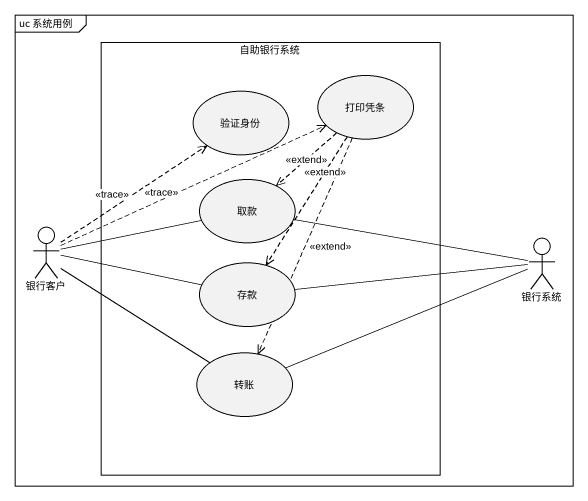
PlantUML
@startuml
mainframe uc 系统用例
rectangle 自助银行系统 {
  usecase 验证身份
  usecase 打印凭条
  usecase 取款
  usecase 存款
  usecase 转账
}
actor 银行客户
actor 银行系统
打印凭条 ..> 取款 : <<extend>>
打印凭条 ..> 存款 : <<extend>>
打印凭条 ..> 转账 : <<extend>>
取款 -right- 银行系统
银行客户 .up.> 验证身份 : <<trace>>
银行客户 .right.> 打印凭条 : <<trace>>
银行客户 -right- 取款
银行客户 -right- 存款
银行客户 -right- 转账
存款 -right- 银行系统
转账 -right- 银行系统
@enduml
